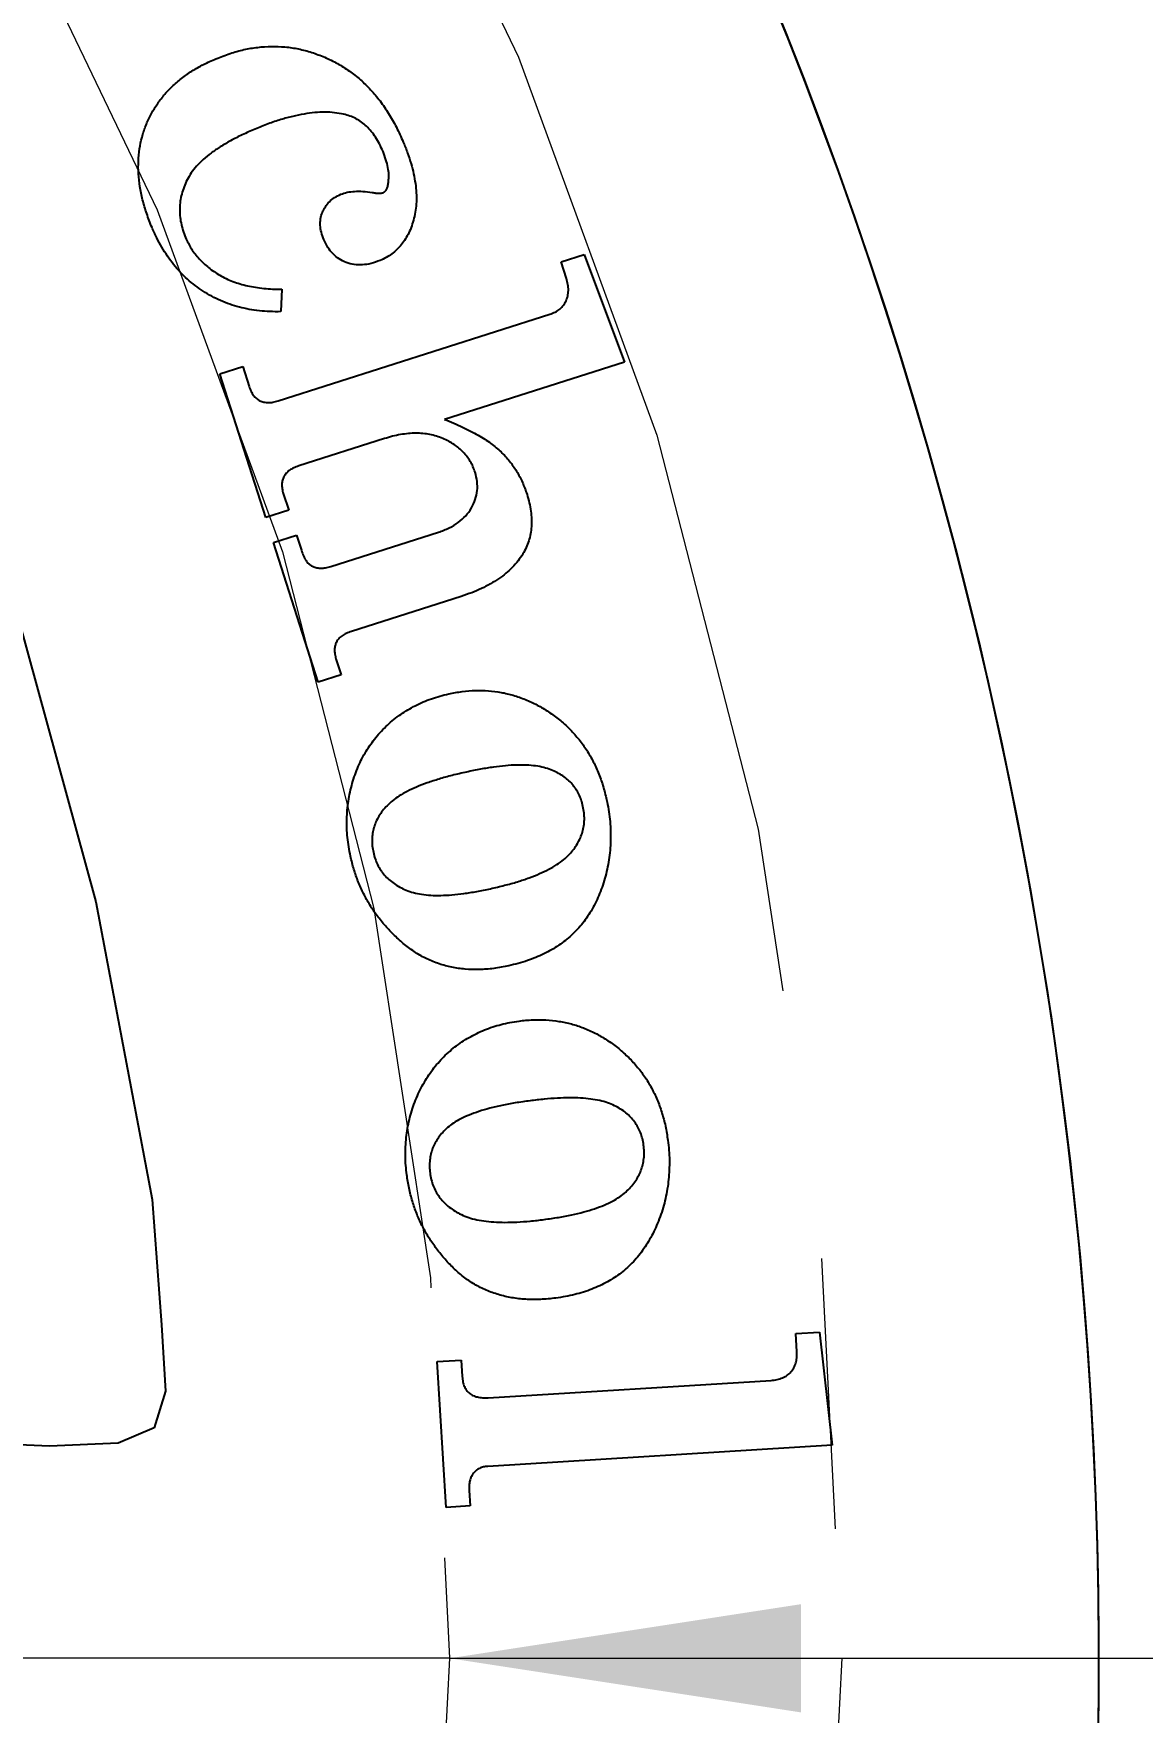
# Paper-space layout 'Sheet2' of a CAD drawing. Header units: inches. Extents: x 0 to 16.3, y 0 to 11.5.
# Drawn here: x 6.053 to 6.463, y 5.341 to 5.961 of the extents above; entities that cross this region are included whole.
import ezdxf

# ---------------------------------------------------------------- set-up
doc = ezdxf.new("R2010")
doc.units = ezdxf.units.IN
doc.header["$MEASUREMENT"] = 0
doc.linetypes.add('CENTERX2', pattern=[0.8, 0.5, -0.1, 0.1, -0.1])
doc.styles.add('SLDTEXTSTYLE0', font='TXT', dxfattribs={"width": 0.75})
doc.dimstyles.new('SLDDIMSTYLE1', dxfattribs={"dimtxt": 0.137795, "dimasz": 0.13, "dimexe": 0, "dimexo": 0.0625, "dimgap": 0.034449, "dimtad": 1, "dimlfac": 2, "dimrnd": 1e-09, "dimzin": 12, "dimdsep": 46, "dimtxsty": 'SLDTEXTSTYLE0', "dimsah": 1, "dimcen": 0, "dimadec": 0, "dimazin": 3, "dimtfac": 1, "dimtofl": 0, "dimtmove": 0, "dimatfit": 3, "dimfxl": 1, "dimfrac": 2, "dimtolj": 1, "dimtzin": 12, "dimarcsym": 0})

# ---------------------------------------------------------------- blocks, each defined once
blk = doc.blocks.new('_D')
at = {"color": 7, "linetype": 'Continuous', "lineweight": 0}
for q in [(4.83149, 5.36094), (7.24734, 5.36094)]:
    blk.add_line((6.20649, 5.36094), q, dxfattribs=at)
at = {"color": 7, "linetype": 'Continuous', "lineweight": 18}
blk.add_solid([(6.20649, 5.36094), (6.33649, 5.34094), (6.33649, 5.38094)], dxfattribs=at)
at = {"color": 7, "linetype": 'Continuous', "lineweight": 18, "insert": (6.77941, 5.53843), "char_height": 0.137795, "attachment_point": 1, "style": 'SLDTEXTSTYLE0'}
blk.add_mtext('R2.75', dxfattribs=at)

psp = doc.layouts.new('Sheet2')

# ---------------------------------------------------------------- linework, layer by layer
at = {"color": 7, "linetype": 'Continuous', "lineweight": 25}
for p, q in [((6.247755, 5.876915), (6.256262, 5.879637)), ((6.247755, 5.876915), (6.256262, 5.879637)), ((6.249712, 5.87079), (6.247755, 5.876915)), ((6.249712, 5.87079), (6.247755, 5.876915)), ((6.256262, 5.879637), (6.271122, 5.839908)), ((6.256262, 5.879637), (6.271122, 5.839908)), ((6.144421, 5.86684), (6.144081, 5.858531)), ((6.144421, 5.86684), (6.144081, 5.858531)), ((6.143087, 5.825531), (6.243587, 5.857575)), ((6.143087, 5.825531), (6.243587, 5.857575)), ((6.121564, 5.835541), (6.130043, 5.838235)), ((6.121564, 5.835541), (6.130043, 5.838235)), ((6.130043, 5.838235), (6.132397, 5.830862)), ((6.130043, 5.838235), (6.132397, 5.830862)), ((6.271122, 5.839908), (6.20468, 5.818725)), ((6.271122, 5.839908), (6.20468, 5.818725)), ((6.138522, 5.782427), (6.121564, 5.835541)), ((6.138522, 5.782427), (6.121564, 5.835541)), ((6.182419, 5.811607), (6.150744, 5.801512)), ((6.182419, 5.811607), (6.150744, 5.801512)), ((6.145016, 5.791332), (6.147001, 5.785121)), ((6.145016, 5.791332), (6.147001, 5.785121)), ((6.147001, 5.785121), (6.138522, 5.782427)), ((6.147001, 5.785121), (6.138522, 5.782427)), ((6.141443, 5.773211), (6.149922, 5.775905)), ((6.141443, 5.773211), (6.149922, 5.775905)), ((6.149922, 5.775905), (6.151708, 5.770347)), ((6.149922, 5.775905), (6.151708, 5.770347)), ((6.162597, 5.764364), (6.202383, 5.777039)), ((6.162597, 5.764364), (6.202383, 5.777039)), ((6.157918, 5.721629), (6.141443, 5.773211)), ((6.157918, 5.721629), (6.141443, 5.773211)), ((6.210749, 5.753304), (6.170226, 5.740373)), ((6.210749, 5.753304), (6.170226, 5.740373)), ((6.046717, 5.746282), (6.075719, 5.640505)), ((6.046717, 5.746282), (6.075719, 5.640505)), ((6.164497, 5.730278), (6.166397, 5.724323)), ((6.164497, 5.730278), (6.166397, 5.724323)), ((6.166397, 5.724323), (6.157918, 5.721629)), ((6.166397, 5.724323), (6.157918, 5.721629)), ((6.075719, 5.640505), (6.096542, 5.530429)), ((6.075719, 5.640505), (6.096542, 5.530429)), ((6.096542, 5.530429), (6.09997, 5.484204)), ((6.096542, 5.530429), (6.09997, 5.484204)), ((6.09997, 5.484204), (6.101483, 5.459619)), ((6.09997, 5.484204), (6.101483, 5.459619)), ((6.334507, 5.480915), (6.343326, 5.481454)), ((6.334507, 5.480915), (6.343326, 5.481454)), ((6.334933, 5.474195), (6.334507, 5.480915)), ((6.334933, 5.474195), (6.334507, 5.480915)), ((6.343326, 5.481454), (6.348005, 5.439655)), ((6.343326, 5.481454), (6.348005, 5.439655)), ((6.201907, 5.470593), (6.210812, 5.471132)), ((6.201907, 5.470593), (6.210812, 5.471132)), ((6.205197, 5.416714), (6.201907, 5.470593)), ((6.205197, 5.416714), (6.201907, 5.470593)), ((6.210812, 5.471132), (6.21118, 5.465007)), ((6.210812, 5.471132), (6.21118, 5.465007)), ((6.101483, 5.459619), (6.097228, 5.446115)), ((6.101483, 5.459619), (6.097228, 5.446115)), ((6.220793, 5.457237), (6.325376, 5.463645)), ((6.220793, 5.457237), (6.325376, 5.463645)), ((6.058608, 5.439271), (5.91476, 5.445677)), ((6.058608, 5.439271), (5.91476, 5.445677)), ((6.084003, 5.440422), (6.058608, 5.439271)), ((6.084003, 5.440422), (6.058608, 5.439271)), ((6.097228, 5.446115), (6.084003, 5.440422)), ((6.097228, 5.446115), (6.084003, 5.440422)), ((6.348005, 5.439655), (6.220623, 5.431857)), ((6.348005, 5.439655), (6.220623, 5.431857)), ((6.213761, 5.422896), (6.214101, 5.417253)), ((6.213761, 5.422896), (6.214101, 5.417253)), ((6.214101, 5.417253), (6.205197, 5.416714)), ((6.214101, 5.417253), (6.205197, 5.416714))]:
    psp.add_line(p, q, dxfattribs=at)
at = {"color": 7, "linetype": 'CENTERX2', "lineweight": 18}
for radius in [1.52, 1.375]:
    psp.add_circle((4.831485, 5.36094), radius, dxfattribs=at)
at = {"color": 7, "linetype": 'Continuous', "lineweight": 25}
for start, end in [(286.178919, 253.821081), (291.995434, 248.004566)]:
    psp.add_arc((4.831485, 5.36094), 1.615, start, end, dxfattribs=at)
for points, knots in [([(6.120119, 5.951998), (6.121848, 5.95267), (6.125231, 5.953986), (6.1304, 5.955426), (6.135535, 5.95627), (6.140617, 5.956627), (6.145657, 5.956425), (6.150638, 5.955684), (6.155571, 5.954398), (6.1604, 5.952577), (6.165082, 5.9503), (6.169478, 5.947501), (6.173603, 5.944285), (6.17739, 5.940561), (6.180872, 5.936383), (6.184068, 5.931756), (6.186939, 5.926661), (6.188565, 5.92303), (6.189396, 5.921173)], [0, 0, 0, 0, 0.065262, 0.1277347, 0.1884453, 0.2481309, 0.3067311, 0.3655913, 0.4250623, 0.4858067, 0.5469588, 0.6079686, 0.6688659, 0.7307404, 0.7945081, 0.8600307, 0.9284085, 1, 1, 1, 1]), ([(6.120119, 5.951998), (6.121848, 5.95267), (6.125231, 5.953986), (6.1304, 5.955426), (6.135535, 5.95627), (6.140617, 5.956627), (6.145657, 5.956425), (6.150638, 5.955684), (6.155571, 5.954398), (6.1604, 5.952577), (6.165082, 5.9503), (6.169478, 5.947501), (6.173603, 5.944285), (6.17739, 5.940561), (6.180872, 5.936383), (6.184068, 5.931756), (6.186939, 5.926661), (6.188565, 5.92303), (6.189396, 5.921173)], [0, 0, 0, 0, 0.065262, 0.1277347, 0.1884453, 0.2481309, 0.3067311, 0.3655913, 0.4250623, 0.4858067, 0.5469588, 0.6079686, 0.6688659, 0.7307404, 0.7945081, 0.8600307, 0.9284085, 1, 1, 1, 1]), ([(6.096469, 5.889611), (6.095792, 5.891332), (6.094473, 5.894687), (6.092951, 5.899744), (6.091965, 5.904674), (6.091389, 5.909464), (6.091376, 5.914122), (6.091788, 5.918648), (6.0927, 5.923034), (6.094092, 5.927266), (6.095933, 5.931286), (6.098191, 5.935059), (6.100846, 5.938565), (6.103902, 5.941822), (6.107372, 5.944793), (6.111239, 5.947503), (6.115495, 5.949957), (6.118555, 5.951307), (6.120119, 5.951998)], [0, 0, 0, 0, 0.073415, 0.1431314, 0.2093875, 0.2728531, 0.3344162, 0.3939927, 0.4530358, 0.5119139, 0.5705367, 0.6282827, 0.6861665, 0.7448565, 0.8052784, 0.8672443, 0.9321489, 1, 1, 1, 1]), ([(6.096469, 5.889611), (6.095792, 5.891332), (6.094473, 5.894687), (6.092951, 5.899744), (6.091965, 5.904674), (6.091389, 5.909464), (6.091376, 5.914122), (6.091788, 5.918648), (6.0927, 5.923034), (6.094092, 5.927266), (6.095933, 5.931286), (6.098191, 5.935059), (6.100846, 5.938565), (6.103902, 5.941822), (6.107372, 5.944793), (6.111239, 5.947503), (6.115495, 5.949957), (6.118555, 5.951307), (6.120119, 5.951998)], [0, 0, 0, 0, 0.073415, 0.1431314, 0.2093875, 0.2728531, 0.3344162, 0.3939927, 0.4530358, 0.5119139, 0.5705367, 0.6282827, 0.6861665, 0.7448565, 0.8052784, 0.8672443, 0.9321489, 1, 1, 1, 1]), ([(6.167306, 5.931495), (6.166203, 5.931699), (6.163945, 5.932116), (6.160386, 5.932292), (6.15662, 5.932108), (6.15263, 5.931584), (6.148421, 5.93073), (6.143998, 5.929486), (6.139332, 5.927936), (6.1362, 5.926655), (6.134581, 5.925994)], [0, 0, 0, 0, 0.0997938, 0.2043567, 0.3164446, 0.4352821, 0.5624187, 0.6986546, 0.8442855, 1, 1, 1, 1]), ([(6.167306, 5.931495), (6.166203, 5.931699), (6.163945, 5.932116), (6.160386, 5.932292), (6.15662, 5.932108), (6.15263, 5.931584), (6.148421, 5.93073), (6.143998, 5.929486), (6.139332, 5.927936), (6.1362, 5.926655), (6.134581, 5.925994)], [0, 0, 0, 0, 0.0997938, 0.2043567, 0.3164446, 0.4352821, 0.5624187, 0.6986546, 0.8442855, 1, 1, 1, 1]), ([(6.181882, 5.917713), (6.181463, 5.918648), (6.180656, 5.920452), (6.17921, 5.922947), (6.177564, 5.925101), (6.175862, 5.927041), (6.173924, 5.928602), (6.171872, 5.929906), (6.169646, 5.930873), (6.168087, 5.931288), (6.167306, 5.931495)], [0, 0, 0, 0, 0.1469249, 0.2837898, 0.4127202, 0.5356913, 0.6533346, 0.7685656, 0.884044, 1, 1, 1, 1]), ([(6.181882, 5.917713), (6.181463, 5.918648), (6.180656, 5.920452), (6.17921, 5.922947), (6.177564, 5.925101), (6.175862, 5.927041), (6.173924, 5.928602), (6.171872, 5.929906), (6.169646, 5.930873), (6.168087, 5.931288), (6.167306, 5.931495)], [0, 0, 0, 0, 0.1469249, 0.2837898, 0.4127202, 0.5356913, 0.6533346, 0.7685656, 0.884044, 1, 1, 1, 1]), ([(6.134581, 5.925994), (6.132986, 5.925301), (6.12992, 5.923971), (6.125614, 5.921785), (6.12179, 5.919513), (6.118381, 5.917228), (6.115452, 5.914851), (6.112975, 5.912402), (6.110981, 5.909874), (6.109413, 5.907292), (6.1083, 5.904656), (6.107426, 5.902035), (6.106871, 5.899389), (6.106701, 5.896713), (6.106726, 5.89402), (6.10715, 5.891302), (6.107852, 5.888574), (6.10854, 5.886797), (6.108889, 5.885896)], [0, 0, 0, 0, 0.0965893, 0.1855758, 0.26796, 0.343534, 0.4133111, 0.4771624, 0.5366076, 0.5917097, 0.644377, 0.6951798, 0.7450129, 0.7939757, 0.8438614, 0.8942747, 0.9463553, 1, 1, 1, 1]), ([(6.134581, 5.925994), (6.132986, 5.925301), (6.12992, 5.923971), (6.125614, 5.921785), (6.12179, 5.919513), (6.118381, 5.917228), (6.115452, 5.914851), (6.112975, 5.912402), (6.110981, 5.909874), (6.109413, 5.907292), (6.1083, 5.904656), (6.107426, 5.902035), (6.106871, 5.899389), (6.106701, 5.896713), (6.106726, 5.89402), (6.10715, 5.891302), (6.107852, 5.888574), (6.10854, 5.886797), (6.108889, 5.885896)], [0, 0, 0, 0, 0.0965893, 0.1855758, 0.26796, 0.343534, 0.4133111, 0.4771624, 0.5366076, 0.5917097, 0.644377, 0.6951798, 0.7450129, 0.7939757, 0.8438614, 0.8942747, 0.9463553, 1, 1, 1, 1]), ([(6.189396, 5.921173), (6.189941, 5.919827), (6.191002, 5.91721), (6.192284, 5.9133), (6.193218, 5.909534), (6.19389, 5.905928), (6.194235, 5.902465), (6.194272, 5.899161), (6.193994, 5.896015), (6.193398, 5.893043), (6.19254, 5.890269), (6.191512, 5.887696), (6.19021, 5.885396), (6.188778, 5.883291), (6.187079, 5.881468), (6.185194, 5.879871), (6.18312, 5.878484), (6.181599, 5.877794), (6.180832, 5.877446)], [0, 0, 0, 0, 0.0876835, 0.1705583, 0.2482435, 0.321934, 0.3919264, 0.4581594, 0.5212232, 0.5823604, 0.6408768, 0.6964355, 0.7493404, 0.8001841, 0.8498832, 0.8993028, 0.9491852, 1, 1, 1, 1]), ([(6.189396, 5.921173), (6.189941, 5.919827), (6.191002, 5.91721), (6.192284, 5.9133), (6.193218, 5.909534), (6.19389, 5.905928), (6.194235, 5.902465), (6.194272, 5.899161), (6.193994, 5.896015), (6.193398, 5.893043), (6.19254, 5.890269), (6.191512, 5.887696), (6.19021, 5.885396), (6.188778, 5.883291), (6.187079, 5.881468), (6.185194, 5.879871), (6.18312, 5.878484), (6.181599, 5.877794), (6.180832, 5.877446)], [0, 0, 0, 0, 0.0876835, 0.1705583, 0.2482435, 0.321934, 0.3919264, 0.4581594, 0.5212232, 0.5823604, 0.6408768, 0.6964355, 0.7493404, 0.8001841, 0.8498832, 0.8993028, 0.9491852, 1, 1, 1, 1]), ([(6.183923, 5.906597), (6.183975, 5.907429), (6.184082, 5.909163), (6.18378, 5.911883), (6.183007, 5.914763), (6.182269, 5.916699), (6.181882, 5.917713)], [0, 0, 0, 0, 0.2186547, 0.4558688, 0.7148561, 1, 1, 1, 1]), ([(6.183923, 5.906597), (6.183975, 5.907429), (6.184082, 5.909163), (6.18378, 5.911883), (6.183007, 5.914763), (6.182269, 5.916699), (6.181882, 5.917713)], [0, 0, 0, 0, 0.2186547, 0.4558688, 0.7148561, 1, 1, 1, 1]), ([(6.181882, 5.902485), (6.182162, 5.902647), (6.182757, 5.90299), (6.183378, 5.903938), (6.183756, 5.905172), (6.183864, 5.906093), (6.183923, 5.906597)], [0, 0, 0, 0, 0.1993707, 0.4233421, 0.6841896, 1, 1, 1, 1]), ([(6.181882, 5.902485), (6.182162, 5.902647), (6.182757, 5.90299), (6.183378, 5.903938), (6.183756, 5.905172), (6.183864, 5.906093), (6.183923, 5.906597)], [0, 0, 0, 0, 0.1993707, 0.4233421, 0.6841896, 1, 1, 1, 1]), ([(6.15999, 5.885159), (6.159655, 5.886047), (6.159014, 5.887751), (6.158595, 5.890374), (6.158746, 5.892872), (6.159364, 5.895228), (6.160489, 5.897362), (6.162006, 5.899241), (6.16397, 5.900788), (6.165493, 5.901513), (6.166285, 5.90189)], [0, 0, 0, 0, 0.141233, 0.2709497, 0.3923183, 0.5119323, 0.6310308, 0.7491923, 0.8695508, 1, 1, 1, 1]), ([(6.15999, 5.885159), (6.159655, 5.886047), (6.159014, 5.887751), (6.158595, 5.890374), (6.158746, 5.892872), (6.159364, 5.895228), (6.160489, 5.897362), (6.162006, 5.899241), (6.16397, 5.900788), (6.165493, 5.901513), (6.166285, 5.90189)], [0, 0, 0, 0, 0.141233, 0.2709497, 0.3923183, 0.5119323, 0.6310308, 0.7491923, 0.8695508, 1, 1, 1, 1]), ([(6.166285, 5.90189), (6.167062, 5.902167), (6.168704, 5.902752), (6.171468, 5.903015), (6.174568, 5.903039), (6.176732, 5.902733), (6.177883, 5.90257)], [0, 0, 0, 0, 0.2098234, 0.4432162, 0.7037556, 1, 1, 1, 1]), ([(6.166285, 5.90189), (6.167062, 5.902167), (6.168704, 5.902752), (6.171468, 5.903015), (6.174568, 5.903039), (6.176732, 5.902733), (6.177883, 5.90257)], [0, 0, 0, 0, 0.2098234, 0.4432162, 0.7037556, 1, 1, 1, 1]), ([(6.177883, 5.90257), (6.178345, 5.902493), (6.179182, 5.902352), (6.18031, 5.902315), (6.181193, 5.902299), (6.181675, 5.902429), (6.181882, 5.902485)], [0, 0, 0, 0, 0.34826686, 0.63006057, 0.8412594, 1, 1, 1, 1]), ([(6.177883, 5.90257), (6.178345, 5.902493), (6.179182, 5.902352), (6.18031, 5.902315), (6.181193, 5.902299), (6.181675, 5.902429), (6.181882, 5.902485)], [0, 0, 0, 0, 0.34826686, 0.63006057, 0.8412594, 1, 1, 1, 1]), ([(6.144081, 5.858531), (6.142738, 5.858521), (6.140096, 5.858503), (6.136194, 5.858802), (6.132415, 5.859318), (6.128769, 5.860175), (6.12521, 5.861183), (6.121811, 5.862585), (6.1185, 5.864151), (6.115352, 5.866039), (6.112348, 5.868164), (6.109507, 5.870519), (6.106851, 5.873109), (6.104417, 5.875963), (6.102143, 5.879033), (6.100042, 5.882326), (6.098127, 5.885862), (6.097028, 5.888346), (6.096469, 5.889611)], [0, 0, 0, 0, 0.0662455, 0.1303269, 0.1930021, 0.2542283, 0.3150425, 0.3753356, 0.4354263, 0.4956706, 0.5562464, 0.6168725, 0.6775721, 0.7391014, 0.8018009, 0.8659892, 0.9317401, 1, 1, 1, 1]), ([(6.144081, 5.858531), (6.142738, 5.858521), (6.140096, 5.858503), (6.136194, 5.858802), (6.132415, 5.859318), (6.128769, 5.860175), (6.12521, 5.861183), (6.121811, 5.862585), (6.1185, 5.864151), (6.115352, 5.866039), (6.112348, 5.868164), (6.109507, 5.870519), (6.106851, 5.873109), (6.104417, 5.875963), (6.102143, 5.879033), (6.100042, 5.882326), (6.098127, 5.885862), (6.097028, 5.888346), (6.096469, 5.889611)], [0, 0, 0, 0, 0.0662455, 0.1303269, 0.1930021, 0.2542283, 0.3150425, 0.3753356, 0.4354263, 0.4956706, 0.5562464, 0.6168725, 0.6775721, 0.7391014, 0.8018009, 0.8659892, 0.9317401, 1, 1, 1, 1]), ([(6.108889, 5.885896), (6.109557, 5.884486), (6.110891, 5.881672), (6.113823, 5.877946), (6.117384, 5.874662), (6.120836, 5.872321), (6.123897, 5.870703), (6.126403, 5.869672), (6.129035, 5.868744), (6.131833, 5.868059), (6.134763, 5.867477), (6.137853, 5.867092), (6.14109, 5.866858), (6.143296, 5.866846), (6.144421, 5.86684)], [0, 0, 0, 0, 0.1089195, 0.2174524, 0.3293642, 0.4470139, 0.5082844, 0.5714551, 0.6365379, 0.7034649, 0.7728969, 0.8456187, 0.9212422, 1, 1, 1, 1]), ([(6.108889, 5.885896), (6.109557, 5.884486), (6.110891, 5.881672), (6.113823, 5.877946), (6.117384, 5.874662), (6.120836, 5.872321), (6.123897, 5.870703), (6.126403, 5.869672), (6.129035, 5.868744), (6.131833, 5.868059), (6.134763, 5.867477), (6.137853, 5.867092), (6.14109, 5.866858), (6.143296, 5.866846), (6.144421, 5.86684)], [0, 0, 0, 0, 0.1089195, 0.2174524, 0.3293642, 0.4470139, 0.5082844, 0.5714551, 0.6365379, 0.7034649, 0.7728969, 0.8456187, 0.9212422, 1, 1, 1, 1]), ([(6.180832, 5.877446), (6.17972, 5.877024), (6.177594, 5.876218), (6.174317, 5.875744), (6.171189, 5.87582), (6.168256, 5.876609), (6.165574, 5.877932), (6.163308, 5.879878), (6.161335, 5.882263), (6.160449, 5.88417), (6.15999, 5.885159)], [0, 0, 0, 0, 0.1421571, 0.2715513, 0.3939278, 0.5144993, 0.6324911, 0.749056, 0.8698401, 1, 1, 1, 1]), ([(6.180832, 5.877446), (6.17972, 5.877024), (6.177594, 5.876218), (6.174317, 5.875744), (6.171189, 5.87582), (6.168256, 5.876609), (6.165574, 5.877932), (6.163308, 5.879878), (6.161335, 5.882263), (6.160449, 5.88417), (6.15999, 5.885159)], [0, 0, 0, 0, 0.1421571, 0.2715513, 0.3939278, 0.5144993, 0.6324911, 0.749056, 0.8698401, 1, 1, 1, 1]), ([(6.243587, 5.857575), (6.24427, 5.857822), (6.245583, 5.858298), (6.2473, 5.859421), (6.248632, 5.860858), (6.249645, 5.862521), (6.250263, 5.864403), (6.250489, 5.866438), (6.250305, 5.8686), (6.249915, 5.870038), (6.249712, 5.87079)], [0, 0, 0, 0, 0.1322632, 0.2542319, 0.3701367, 0.4869616, 0.6069389, 0.7284434, 0.8581981, 1, 1, 1, 1]), ([(6.243587, 5.857575), (6.24427, 5.857822), (6.245583, 5.858298), (6.2473, 5.859421), (6.248632, 5.860858), (6.249645, 5.862521), (6.250263, 5.864403), (6.250489, 5.866438), (6.250305, 5.8686), (6.249915, 5.870038), (6.249712, 5.87079)], [0, 0, 0, 0, 0.1322632, 0.2542319, 0.3701367, 0.4869616, 0.6069389, 0.7284434, 0.8581981, 1, 1, 1, 1]), ([(6.132397, 5.830862), (6.132621, 5.830247), (6.133044, 5.829089), (6.133972, 5.827583), (6.135055, 5.826372), (6.136369, 5.825527), (6.137863, 5.825042), (6.139494, 5.824884), (6.14127, 5.825035), (6.142458, 5.825359), (6.143087, 5.825531)], [0, 0, 0, 0, 0.1436957, 0.2707037, 0.3869873, 0.4983479, 0.6101738, 0.7293971, 0.8567114, 1, 1, 1, 1]), ([(6.132397, 5.830862), (6.132621, 5.830247), (6.133044, 5.829089), (6.133972, 5.827583), (6.135055, 5.826372), (6.136369, 5.825527), (6.137863, 5.825042), (6.139494, 5.824884), (6.14127, 5.825035), (6.142458, 5.825359), (6.143087, 5.825531)], [0, 0, 0, 0, 0.1436957, 0.2707037, 0.3869873, 0.4983479, 0.6101738, 0.7293971, 0.8567114, 1, 1, 1, 1]), ([(6.215938, 5.799187), (6.215689, 5.799883), (6.215195, 5.80126), (6.214197, 5.803196), (6.212981, 5.804971), (6.211604, 5.806626), (6.209981, 5.808101), (6.2082, 5.809485), (6.20617, 5.810651), (6.203993, 5.811718), (6.201651, 5.812548), (6.199199, 5.813203), (6.196635, 5.813503), (6.19398, 5.813679), (6.191219, 5.813503), (6.188355, 5.813144), (6.185395, 5.812519), (6.183427, 5.811916), (6.182419, 5.811607)], [0, 0, 0, 0, 0.0555833, 0.1099531, 0.1631909, 0.2171689, 0.2714969, 0.3278028, 0.3864478, 0.44718, 0.5099219, 0.5730292, 0.6375777, 0.7037882, 0.7728383, 0.8452329, 0.9208041, 1, 1, 1, 1]), ([(6.215938, 5.799187), (6.215689, 5.799883), (6.215195, 5.80126), (6.214197, 5.803196), (6.212981, 5.804971), (6.211604, 5.806626), (6.209981, 5.808101), (6.2082, 5.809485), (6.20617, 5.810651), (6.203993, 5.811718), (6.201651, 5.812548), (6.199199, 5.813203), (6.196635, 5.813503), (6.19398, 5.813679), (6.191219, 5.813503), (6.188355, 5.813144), (6.185395, 5.812519), (6.183427, 5.811916), (6.182419, 5.811607)], [0, 0, 0, 0, 0.0555833, 0.1099531, 0.1631909, 0.2171689, 0.2714969, 0.3278028, 0.3864478, 0.44718, 0.5099219, 0.5730292, 0.6375777, 0.7037882, 0.7728383, 0.8452329, 0.9208041, 1, 1, 1, 1]), ([(6.20468, 5.818725), (6.205827, 5.81826), (6.20806, 5.817355), (6.211267, 5.815907), (6.214233, 5.814435), (6.216983, 5.812968), (6.21946, 5.811434), (6.221732, 5.809907), (6.223733, 5.808313), (6.226127, 5.806212), (6.228697, 5.80333), (6.231386, 5.799589), (6.233547, 5.795455), (6.234603, 5.792508), (6.235136, 5.79102)], [0, 0, 0, 0, 0.0867891, 0.1689725, 0.2466449, 0.3190193, 0.3874618, 0.450896, 0.5108398, 0.5667163, 0.6741816, 0.7806795, 0.8892027, 1, 1, 1, 1]), ([(6.20468, 5.818725), (6.205827, 5.81826), (6.20806, 5.817355), (6.211267, 5.815907), (6.214233, 5.814435), (6.216983, 5.812968), (6.21946, 5.811434), (6.221732, 5.809907), (6.223733, 5.808313), (6.226127, 5.806212), (6.228697, 5.80333), (6.231386, 5.799589), (6.233547, 5.795455), (6.234603, 5.792508), (6.235136, 5.79102)], [0, 0, 0, 0, 0.0867891, 0.1689725, 0.2466449, 0.3190193, 0.3874618, 0.450896, 0.5108398, 0.5667163, 0.6741816, 0.7806795, 0.8892027, 1, 1, 1, 1]), ([(6.150744, 5.801512), (6.150114, 5.801282), (6.148924, 5.800847), (6.147321, 5.79999), (6.146107, 5.798877), (6.145193, 5.797643), (6.144634, 5.796235), (6.144464, 5.794692), (6.144531, 5.793025), (6.144849, 5.791913), (6.145016, 5.791332)], [0, 0, 0, 0, 0.150714, 0.2848521, 0.4051894, 0.5178149, 0.627496, 0.7410793, 0.8644726, 1, 1, 1, 1]), ([(6.150744, 5.801512), (6.150114, 5.801282), (6.148924, 5.800847), (6.147321, 5.79999), (6.146107, 5.798877), (6.145193, 5.797643), (6.144634, 5.796235), (6.144464, 5.794692), (6.144531, 5.793025), (6.144849, 5.791913), (6.145016, 5.791332)], [0, 0, 0, 0, 0.150714, 0.2848521, 0.4051894, 0.5178149, 0.627496, 0.7410793, 0.8644726, 1, 1, 1, 1]), ([(6.202383, 5.777039), (6.203727, 5.777524), (6.20631, 5.778454), (6.209715, 5.780522), (6.212534, 5.782994), (6.214631, 5.785921), (6.216091, 5.78908), (6.216829, 5.792406), (6.216809, 5.795832), (6.216233, 5.798051), (6.215938, 5.799187)], [0, 0, 0, 0, 0.1469185, 0.2824387, 0.4080216, 0.5308064, 0.6507161, 0.7644327, 0.8794114, 1, 1, 1, 1]), ([(6.202383, 5.777039), (6.203727, 5.777524), (6.20631, 5.778454), (6.209715, 5.780522), (6.212534, 5.782994), (6.214631, 5.785921), (6.216091, 5.78908), (6.216829, 5.792406), (6.216809, 5.795832), (6.216233, 5.798051), (6.215938, 5.799187)], [0, 0, 0, 0, 0.1469185, 0.2824387, 0.4080216, 0.5308064, 0.6507161, 0.7644327, 0.8794114, 1, 1, 1, 1]), ([(6.235136, 5.79102), (6.235436, 5.789975), (6.236021, 5.787941), (6.236597, 5.784896), (6.236851, 5.78197), (6.236835, 5.779147), (6.236503, 5.776431), (6.235833, 5.77383), (6.234914, 5.771329), (6.234042, 5.769788), (6.233605, 5.769014)], [0, 0, 0, 0, 0.1432213, 0.2788077, 0.4075924, 0.5296667, 0.650174, 0.7670872, 0.8829874, 1, 1, 1, 1]), ([(6.235136, 5.79102), (6.235436, 5.789975), (6.236021, 5.787941), (6.236597, 5.784896), (6.236851, 5.78197), (6.236835, 5.779147), (6.236503, 5.776431), (6.235833, 5.77383), (6.234914, 5.771329), (6.234042, 5.769788), (6.233605, 5.769014)], [0, 0, 0, 0, 0.1432213, 0.2788077, 0.4075924, 0.5296667, 0.650174, 0.7670872, 0.8829874, 1, 1, 1, 1]), ([(6.151708, 5.770347), (6.151954, 5.769639), (6.152407, 5.768331), (6.153301, 5.766652), (6.154291, 5.765372), (6.155105, 5.764856), (6.15548, 5.764619)], [0, 0, 0, 0, 0.319643, 0.5908029, 0.811675, 1, 1, 1, 1]), ([(6.151708, 5.770347), (6.151954, 5.769639), (6.152407, 5.768331), (6.153301, 5.766652), (6.154291, 5.765372), (6.155105, 5.764856), (6.15548, 5.764619)], [0, 0, 0, 0, 0.319643, 0.5908029, 0.811675, 1, 1, 1, 1]), ([(6.15548, 5.764619), (6.155992, 5.764396), (6.157041, 5.76394), (6.158801, 5.76371), (6.16069, 5.763823), (6.16194, 5.764178), (6.162597, 5.764364)], [0, 0, 0, 0, 0.2284628, 0.4677432, 0.7204606, 1, 1, 1, 1]), ([(6.15548, 5.764619), (6.155992, 5.764396), (6.157041, 5.76394), (6.158801, 5.76371), (6.16069, 5.763823), (6.16194, 5.764178), (6.162597, 5.764364)], [0, 0, 0, 0, 0.2284628, 0.4677432, 0.7204606, 1, 1, 1, 1]), ([(6.233605, 5.769014), (6.233029, 5.768149), (6.231867, 5.766401), (6.229735, 5.764028), (6.227341, 5.761797), (6.224626, 5.759742), (6.221576, 5.757893), (6.218263, 5.756152), (6.214624, 5.754616), (6.212068, 5.753751), (6.210749, 5.753304)], [0, 0, 0, 0, 0.1100032, 0.2220966, 0.3368769, 0.4562348, 0.5821178, 0.7142379, 0.8524227, 1, 1, 1, 1]), ([(6.233605, 5.769014), (6.233029, 5.768149), (6.231867, 5.766401), (6.229735, 5.764028), (6.227341, 5.761797), (6.224626, 5.759742), (6.221576, 5.757893), (6.218263, 5.756152), (6.214624, 5.754616), (6.212068, 5.753751), (6.210749, 5.753304)], [0, 0, 0, 0, 0.1100032, 0.2220966, 0.3368769, 0.4562348, 0.5821178, 0.7142379, 0.8524227, 1, 1, 1, 1]), ([(6.170226, 5.740373), (6.169573, 5.74015), (6.16835, 5.739732), (6.166766, 5.738803), (6.165493, 5.737759), (6.164625, 5.736504), (6.164095, 5.735121), (6.163906, 5.733609), (6.164027, 5.731963), (6.164335, 5.73086), (6.164497, 5.730278)], [0, 0, 0, 0, 0.15512104, 0.29070448, 0.4115765, 0.52329372, 0.63053213, 0.7423306, 0.86408211, 1, 1, 1, 1]), ([(6.170226, 5.740373), (6.169573, 5.74015), (6.16835, 5.739732), (6.166766, 5.738803), (6.165493, 5.737759), (6.164625, 5.736504), (6.164095, 5.735121), (6.163906, 5.733609), (6.164027, 5.731963), (6.164335, 5.73086), (6.164497, 5.730278)], [0, 0, 0, 0, 0.15512104, 0.29070448, 0.4115765, 0.52329372, 0.63053213, 0.7423306, 0.86408211, 1, 1, 1, 1]), ([(6.169871, 5.657303), (6.169442, 5.659602), (6.168598, 5.664126), (6.168384, 5.670972), (6.168921, 5.677693), (6.17015, 5.683152), (6.171501, 5.687378), (6.172704, 5.690423), (6.174041, 5.693351), (6.175636, 5.696098), (6.177307, 5.698758), (6.179243, 5.701213), (6.181271, 5.703595), (6.183524, 5.705787), (6.185889, 5.707869), (6.188427, 5.709732), (6.191068, 5.71144), (6.193831, 5.71298), (6.196731, 5.714341), (6.19976, 5.715532), (6.202926, 5.716532), (6.205097, 5.717047), (6.206197, 5.717307)], [0, 0, 0, 0, 0.0893593, 0.1758515, 0.2611432, 0.3466929, 0.3892371, 0.4308064, 0.471901, 0.5122263, 0.5522504, 0.5919613, 0.6316969, 0.671845, 0.7120907, 0.7521606, 0.7921847, 0.8323329, 0.8731, 0.9146693, 0.9567591, 1, 1, 1, 1]), ([(6.169871, 5.657303), (6.169442, 5.659602), (6.168598, 5.664126), (6.168384, 5.670972), (6.168921, 5.677693), (6.17015, 5.683152), (6.171501, 5.687378), (6.172704, 5.690423), (6.174041, 5.693351), (6.175636, 5.696098), (6.177307, 5.698758), (6.179243, 5.701213), (6.181271, 5.703595), (6.183524, 5.705787), (6.185889, 5.707869), (6.188427, 5.709732), (6.191068, 5.71144), (6.193831, 5.71298), (6.196731, 5.714341), (6.19976, 5.715532), (6.202926, 5.716532), (6.205097, 5.717047), (6.206197, 5.717307)], [0, 0, 0, 0, 0.0893593, 0.1758515, 0.2611432, 0.3466929, 0.3892371, 0.4308064, 0.471901, 0.5122263, 0.5522504, 0.5919613, 0.6316969, 0.671845, 0.7120907, 0.7521606, 0.7921847, 0.8323329, 0.8731, 0.9146693, 0.9567591, 1, 1, 1, 1]), ([(6.206197, 5.717307), (6.207856, 5.71762), (6.211119, 5.718236), (6.21603, 5.71864), (6.220838, 5.718523), (6.225535, 5.717933), (6.230115, 5.716841), (6.234588, 5.715268), (6.238963, 5.713227), (6.243166, 5.710697), (6.247151, 5.707803), (6.250795, 5.704537), (6.254037, 5.700926), (6.256967, 5.697046), (6.259416, 5.692772), (6.26156, 5.688231), (6.2633, 5.683355), (6.264133, 5.679959), (6.264557, 5.67823)], [0, 0, 0, 0, 0.0645178, 0.1268783, 0.1879663, 0.2480726, 0.3074995, 0.3676146, 0.4290468, 0.4917644, 0.5548639, 0.6170451, 0.6784476, 0.7401693, 0.8025194, 0.8663749, 0.9319825, 1, 1, 1, 1]), ([(6.206197, 5.717307), (6.207856, 5.71762), (6.211119, 5.718236), (6.21603, 5.71864), (6.220838, 5.718523), (6.225535, 5.717933), (6.230115, 5.716841), (6.234588, 5.715268), (6.238963, 5.713227), (6.243166, 5.710697), (6.247151, 5.707803), (6.250795, 5.704537), (6.254037, 5.700926), (6.256967, 5.697046), (6.259416, 5.692772), (6.26156, 5.688231), (6.2633, 5.683355), (6.264133, 5.679959), (6.264557, 5.67823)], [0, 0, 0, 0, 0.0645178, 0.1268783, 0.1879663, 0.2480726, 0.3074995, 0.3676146, 0.4290468, 0.4917644, 0.5548639, 0.6170451, 0.6784476, 0.7401693, 0.8025194, 0.8663749, 0.9319825, 1, 1, 1, 1]), ([(6.255823, 5.675735), (6.255623, 5.676515), (6.255231, 5.678048), (6.254351, 5.680221), (6.253197, 5.682192), (6.251836, 5.683993), (6.250221, 5.685602), (6.248359, 5.687025), (6.246255, 5.68827), (6.243903, 5.689333), (6.241242, 5.690169), (6.238232, 5.69071), (6.234865, 5.691021), (6.231138, 5.691033), (6.227058, 5.690762), (6.222613, 5.690235), (6.217802, 5.689482), (6.214493, 5.688777), (6.212776, 5.688411)], [0, 0, 0, 0, 0.0479402, 0.0941436, 0.1390391, 0.1836231, 0.2282034, 0.2743657, 0.3228285, 0.3734687, 0.4277685, 0.48849, 0.5552017, 0.6289453, 0.7101629, 0.7985598, 0.8954543, 1, 1, 1, 1]), ([(6.255823, 5.675735), (6.255623, 5.676515), (6.255231, 5.678048), (6.254351, 5.680221), (6.253197, 5.682192), (6.251836, 5.683993), (6.250221, 5.685602), (6.248359, 5.687025), (6.246255, 5.68827), (6.243903, 5.689333), (6.241242, 5.690169), (6.238232, 5.69071), (6.234865, 5.691021), (6.231138, 5.691033), (6.227058, 5.690762), (6.222613, 5.690235), (6.217802, 5.689482), (6.214493, 5.688777), (6.212776, 5.688411)], [0, 0, 0, 0, 0.0479402, 0.0941436, 0.1390391, 0.1836231, 0.2282034, 0.2743657, 0.3228285, 0.3734687, 0.4277685, 0.48849, 0.5552017, 0.6289453, 0.7101629, 0.7985598, 0.8954543, 1, 1, 1, 1]), ([(6.212776, 5.688411), (6.210995, 5.688012), (6.207575, 5.687247), (6.20273, 5.68587), (6.198342, 5.684464), (6.194411, 5.682975), (6.190962, 5.68137), (6.187975, 5.679696), (6.185454, 5.677942), (6.183374, 5.676085), (6.181719, 5.674119), (6.180343, 5.672128), (6.179239, 5.670073), (6.178479, 5.667928), (6.177987, 5.665728), (6.177795, 5.66346), (6.177864, 5.661122), (6.178167, 5.659568), (6.178322, 5.658777)], [0, 0, 0, 0, 0.1072632, 0.2059316, 0.2958805, 0.3780042, 0.4528121, 0.5192377, 0.5790399, 0.6329269, 0.6825784, 0.7297303, 0.774958, 0.8192409, 0.8630474, 0.9071067, 0.9526912, 1, 1, 1, 1]), ([(6.212776, 5.688411), (6.210995, 5.688012), (6.207575, 5.687247), (6.20273, 5.68587), (6.198342, 5.684464), (6.194411, 5.682975), (6.190962, 5.68137), (6.187975, 5.679696), (6.185454, 5.677942), (6.183374, 5.676085), (6.181719, 5.674119), (6.180343, 5.672128), (6.179239, 5.670073), (6.178479, 5.667928), (6.177987, 5.665728), (6.177795, 5.66346), (6.177864, 5.661122), (6.178167, 5.659568), (6.178322, 5.658777)], [0, 0, 0, 0, 0.1072632, 0.2059316, 0.2958805, 0.3780042, 0.4528121, 0.5192377, 0.5790399, 0.6329269, 0.6825784, 0.7297303, 0.774958, 0.8192409, 0.8630474, 0.9071067, 0.9526912, 1, 1, 1, 1]), ([(6.264557, 5.67823), (6.264808, 5.677023), (6.265307, 5.67463), (6.265782, 5.67102), (6.266036, 5.66744), (6.266089, 5.66389), (6.265968, 5.660364), (6.26555, 5.656873), (6.264957, 5.653407), (6.264173, 5.649996), (6.263186, 5.646691), (6.262017, 5.643542), (6.260719, 5.64055), (6.259243, 5.637734), (6.257584, 5.635086), (6.255786, 5.632586), (6.253783, 5.630291), (6.251653, 5.628145), (6.249338, 5.626186), (6.24686, 5.624361), (6.244212, 5.62269), (6.241367, 5.621227), (6.238405, 5.619842), (6.235227, 5.618695), (6.231895, 5.617672), (6.229595, 5.617117), (6.228429, 5.616836)], [0, 0, 0, 0, 0.04615868, 0.09150834, 0.13621678, 0.18046335, 0.22438599, 0.26820011, 0.31201424, 0.35597109, 0.3991937, 0.44107393, 0.48164609, 0.52122427, 0.56001605, 0.59852749, 0.63641754, 0.67395719, 0.71161677, 0.74984255, 0.78912209, 0.82870027, 0.86956162, 0.91144185, 0.95510562, 1, 1, 1, 1]), ([(6.264557, 5.67823), (6.264808, 5.677023), (6.265307, 5.67463), (6.265782, 5.67102), (6.266036, 5.66744), (6.266089, 5.66389), (6.265968, 5.660364), (6.26555, 5.656873), (6.264957, 5.653407), (6.264173, 5.649996), (6.263186, 5.646691), (6.262017, 5.643542), (6.260719, 5.64055), (6.259243, 5.637734), (6.257584, 5.635086), (6.255786, 5.632586), (6.253783, 5.630291), (6.251653, 5.628145), (6.249338, 5.626186), (6.24686, 5.624361), (6.244212, 5.62269), (6.241367, 5.621227), (6.238405, 5.619842), (6.235227, 5.618695), (6.231895, 5.617672), (6.229595, 5.617117), (6.228429, 5.616836)], [0, 0, 0, 0, 0.04615868, 0.09150834, 0.13621678, 0.18046335, 0.22438599, 0.26820011, 0.31201424, 0.35597109, 0.3991937, 0.44107393, 0.48164609, 0.52122427, 0.56001605, 0.59852749, 0.63641754, 0.67395719, 0.71161677, 0.74984255, 0.78912209, 0.82870027, 0.86956162, 0.91144185, 0.95510562, 1, 1, 1, 1]), ([(6.221652, 5.645307), (6.223394, 5.64571), (6.226744, 5.646484), (6.231518, 5.647809), (6.235833, 5.649253), (6.2397, 5.650776), (6.243131, 5.652388), (6.246111, 5.6541), (6.248639, 5.655916), (6.250716, 5.657841), (6.252405, 5.659858), (6.253808, 5.661924), (6.254898, 5.664079), (6.255699, 5.666287), (6.256184, 5.668568), (6.256387, 5.670901), (6.256269, 5.673313), (6.255974, 5.674915), (6.255823, 5.675735)], [0, 0, 0, 0, 0.104323, 0.2005196, 0.2889285, 0.3696177, 0.4428744, 0.5098358, 0.5698374, 0.6240709, 0.6745527, 0.7230343, 0.7693967, 0.8150953, 0.8596551, 0.9050365, 0.9514088, 1, 1, 1, 1]), ([(6.221652, 5.645307), (6.223394, 5.64571), (6.226744, 5.646484), (6.231518, 5.647809), (6.235833, 5.649253), (6.2397, 5.650776), (6.243131, 5.652388), (6.246111, 5.6541), (6.248639, 5.655916), (6.250716, 5.657841), (6.252405, 5.659858), (6.253808, 5.661924), (6.254898, 5.664079), (6.255699, 5.666287), (6.256184, 5.668568), (6.256387, 5.670901), (6.256269, 5.673313), (6.255974, 5.674915), (6.255823, 5.675735)], [0, 0, 0, 0, 0.104323, 0.2005196, 0.2889285, 0.3696177, 0.4428744, 0.5098358, 0.5698374, 0.6240709, 0.6745527, 0.7230343, 0.7693967, 0.8150953, 0.8596551, 0.9050365, 0.9514088, 1, 1, 1, 1]), ([(6.178322, 5.658777), (6.178517, 5.657976), (6.1789, 5.656408), (6.179841, 5.654197), (6.180984, 5.652156), (6.182413, 5.65031), (6.184053, 5.648635), (6.185954, 5.647146), (6.188098, 5.645842), (6.190493, 5.644697), (6.193198, 5.643772), (6.196248, 5.643171), (6.199638, 5.642838), (6.203373, 5.642805), (6.207455, 5.643004), (6.211885, 5.6435), (6.21666, 5.644276), (6.219943, 5.644954), (6.221652, 5.645307)], [0, 0, 0, 0, 0.0484742, 0.094885, 0.1410012, 0.1858644, 0.2319133, 0.2786799, 0.3276501, 0.3794336, 0.4347013, 0.4955019, 0.5620717, 0.6349931, 0.7152363, 0.8025779, 0.8972844, 1, 1, 1, 1]), ([(6.178322, 5.658777), (6.178517, 5.657976), (6.1789, 5.656408), (6.179841, 5.654197), (6.180984, 5.652156), (6.182413, 5.65031), (6.184053, 5.648635), (6.185954, 5.647146), (6.188098, 5.645842), (6.190493, 5.644697), (6.193198, 5.643772), (6.196248, 5.643171), (6.199638, 5.642838), (6.203373, 5.642805), (6.207455, 5.643004), (6.211885, 5.6435), (6.21666, 5.644276), (6.219943, 5.644954), (6.221652, 5.645307)], [0, 0, 0, 0, 0.0484742, 0.094885, 0.1410012, 0.1858644, 0.2319133, 0.2786799, 0.3276501, 0.3794336, 0.4347013, 0.4955019, 0.5620717, 0.6349931, 0.7152363, 0.8025779, 0.8972844, 1, 1, 1, 1]), ([(6.228429, 5.616836), (6.226564, 5.616464), (6.222931, 5.615739), (6.217507, 5.615367), (6.212329, 5.61549), (6.207354, 5.61616), (6.202616, 5.617447), (6.198087, 5.619272), (6.1938, 5.621676), (6.189805, 5.624637), (6.186105, 5.627962), (6.182716, 5.631522), (6.179657, 5.63527), (6.176985, 5.639265), (6.174658, 5.643471), (6.172668, 5.647877), (6.171024, 5.652493), (6.170258, 5.655687), (6.169871, 5.657303)], [0, 0, 0, 0, 0.0714415, 0.1391329, 0.2038232, 0.26588, 0.3273328, 0.387902, 0.4489859, 0.511524, 0.5744324, 0.6357536, 0.6961276, 0.756043, 0.8161603, 0.8765886, 0.9376074, 1, 1, 1, 1]), ([(6.228429, 5.616836), (6.226564, 5.616464), (6.222931, 5.615739), (6.217507, 5.615367), (6.212329, 5.61549), (6.207354, 5.61616), (6.202616, 5.617447), (6.198087, 5.619272), (6.1938, 5.621676), (6.189805, 5.624637), (6.186105, 5.627962), (6.182716, 5.631522), (6.179657, 5.63527), (6.176985, 5.639265), (6.174658, 5.643471), (6.172668, 5.647877), (6.171024, 5.652493), (6.170258, 5.655687), (6.169871, 5.657303)], [0, 0, 0, 0, 0.0714415, 0.1391329, 0.2038232, 0.26588, 0.3273328, 0.387902, 0.4489859, 0.511524, 0.5744324, 0.6357536, 0.6961276, 0.756043, 0.8161603, 0.8765886, 0.9376074, 1, 1, 1, 1]), ([(6.190685, 5.539551), (6.190545, 5.540722), (6.190269, 5.543049), (6.190145, 5.546536), (6.190197, 5.549972), (6.190445, 5.553365), (6.190935, 5.556706), (6.191616, 5.560002), (6.19249, 5.563246), (6.1936, 5.566416), (6.194896, 5.569481), (6.196345, 5.572422), (6.197964, 5.575208), (6.199748, 5.57784), (6.201687, 5.580326), (6.203792, 5.582656), (6.206056, 5.584836), (6.208472, 5.586854), (6.211031, 5.588702), (6.213714, 5.590366), (6.216518, 5.591855), (6.219427, 5.593152), (6.222447, 5.594268), (6.225588, 5.595168), (6.228832, 5.595917), (6.231054, 5.596244), (6.232172, 5.596408)], [0, 0, 0, 0, 0.0449186, 0.0892686, 0.1328675, 0.1758623, 0.2188133, 0.26149, 0.3040524, 0.3467792, 0.3894026, 0.4308104, 0.4716548, 0.5121241, 0.551906, 0.5916994, 0.6317025, 0.6716034, 0.7116001, 0.7518894, 0.7918585, 0.832499, 0.8731906, 0.9144634, 0.9569403, 1, 1, 1, 1]), ([(6.190685, 5.539551), (6.190545, 5.540722), (6.190269, 5.543049), (6.190145, 5.546536), (6.190197, 5.549972), (6.190445, 5.553365), (6.190935, 5.556706), (6.191616, 5.560002), (6.19249, 5.563246), (6.1936, 5.566416), (6.194896, 5.569481), (6.196345, 5.572422), (6.197964, 5.575208), (6.199748, 5.57784), (6.201687, 5.580326), (6.203792, 5.582656), (6.206056, 5.584836), (6.208472, 5.586854), (6.211031, 5.588702), (6.213714, 5.590366), (6.216518, 5.591855), (6.219427, 5.593152), (6.222447, 5.594268), (6.225588, 5.595168), (6.228832, 5.595917), (6.231054, 5.596244), (6.232172, 5.596408)], [0, 0, 0, 0, 0.0449186, 0.0892686, 0.1328675, 0.1758623, 0.2188133, 0.26149, 0.3040524, 0.3467792, 0.3894026, 0.4308104, 0.4716548, 0.5121241, 0.551906, 0.5916994, 0.6317025, 0.6716034, 0.7116001, 0.7518894, 0.7918585, 0.832499, 0.8731906, 0.9144634, 0.9569403, 1, 1, 1, 1]), ([(6.232172, 5.596408), (6.233861, 5.596597), (6.237178, 5.596967), (6.24213, 5.596876), (6.246924, 5.596377), (6.251583, 5.595426), (6.256071, 5.593921), (6.260413, 5.591963), (6.264611, 5.58953), (6.268613, 5.586656), (6.272322, 5.583384), (6.275705, 5.579824), (6.278664, 5.575956), (6.281196, 5.571786), (6.283332, 5.56734), (6.285062, 5.562601), (6.286413, 5.557582), (6.286944, 5.554105), (6.287214, 5.552341)], [0, 0, 0, 0, 0.0646756, 0.1269393, 0.1881033, 0.2480266, 0.3075464, 0.3679487, 0.4290586, 0.4919793, 0.5552202, 0.6170832, 0.6786976, 0.7402332, 0.802526, 0.8661721, 0.9320786, 1, 1, 1, 1]), ([(6.232172, 5.596408), (6.233861, 5.596597), (6.237178, 5.596967), (6.24213, 5.596876), (6.246924, 5.596377), (6.251583, 5.595426), (6.256071, 5.593921), (6.260413, 5.591963), (6.264611, 5.58953), (6.268613, 5.586656), (6.272322, 5.583384), (6.275705, 5.579824), (6.278664, 5.575956), (6.281196, 5.571786), (6.283332, 5.56734), (6.285062, 5.562601), (6.286413, 5.557582), (6.286944, 5.554105), (6.287214, 5.552341)], [0, 0, 0, 0, 0.0646756, 0.1269393, 0.1881033, 0.2480266, 0.3075464, 0.3679487, 0.4290586, 0.4919793, 0.5552202, 0.6170832, 0.6786976, 0.7402332, 0.802526, 0.8661721, 0.9320786, 1, 1, 1, 1]), ([(6.236255, 5.566945), (6.234438, 5.566697), (6.230952, 5.566222), (6.22598, 5.56527), (6.221466, 5.564249), (6.217426, 5.563052), (6.213838, 5.561762), (6.210705, 5.560347), (6.208006, 5.55884), (6.205785, 5.557134), (6.203964, 5.555331), (6.202417, 5.553458), (6.201185, 5.551478), (6.200181, 5.549416), (6.199555, 5.547245), (6.199127, 5.544996), (6.19906, 5.542647), (6.199204, 5.541063), (6.199277, 5.54026)], [0, 0, 0, 0, 0.1073943, 0.2059622, 0.2963186, 0.37828, 0.4525221, 0.5194006, 0.5794026, 0.6330941, 0.6828005, 0.7292212, 0.7749838, 0.819055, 0.8630044, 0.9068665, 0.9528362, 1, 1, 1, 1]), ([(6.236255, 5.566945), (6.234438, 5.566697), (6.230952, 5.566222), (6.22598, 5.56527), (6.221466, 5.564249), (6.217426, 5.563052), (6.213838, 5.561762), (6.210705, 5.560347), (6.208006, 5.55884), (6.205785, 5.557134), (6.203964, 5.555331), (6.202417, 5.553458), (6.201185, 5.551478), (6.200181, 5.549416), (6.199555, 5.547245), (6.199127, 5.544996), (6.19906, 5.542647), (6.199204, 5.541063), (6.199277, 5.54026)], [0, 0, 0, 0, 0.1073943, 0.2059622, 0.2963186, 0.37828, 0.4525221, 0.5194006, 0.5794026, 0.6330941, 0.6828005, 0.7292212, 0.7749838, 0.819055, 0.8630044, 0.9068665, 0.9528362, 1, 1, 1, 1]), ([(6.278253, 5.550582), (6.278121, 5.551381), (6.277861, 5.552952), (6.277149, 5.555196), (6.276169, 5.55727), (6.274937, 5.559184), (6.273466, 5.560944), (6.271727, 5.56253), (6.269734, 5.563942), (6.26747, 5.565206), (6.264877, 5.56627), (6.261913, 5.567069), (6.258574, 5.567668), (6.254845, 5.567981), (6.250736, 5.568097), (6.246241, 5.567931), (6.241368, 5.567567), (6.238002, 5.567157), (6.236255, 5.566945)], [0, 0, 0, 0, 0.04793501, 0.09438511, 0.1390205, 0.18364885, 0.22901052, 0.27463813, 0.32286072, 0.37355183, 0.42810082, 0.48862489, 0.55526042, 0.62900337, 0.71031786, 0.79893325, 0.89562738, 1, 1, 1, 1]), ([(6.278253, 5.550582), (6.278121, 5.551381), (6.277861, 5.552952), (6.277149, 5.555196), (6.276169, 5.55727), (6.274937, 5.559184), (6.273466, 5.560944), (6.271727, 5.56253), (6.269734, 5.563942), (6.26747, 5.565206), (6.264877, 5.56627), (6.261913, 5.567069), (6.258574, 5.567668), (6.254845, 5.567981), (6.250736, 5.568097), (6.246241, 5.567931), (6.241368, 5.567567), (6.238002, 5.567157), (6.236255, 5.566945)], [0, 0, 0, 0, 0.04793501, 0.09438511, 0.1390205, 0.18364885, 0.22901052, 0.27463813, 0.32286072, 0.37355183, 0.42810082, 0.48862489, 0.55526042, 0.62900337, 0.71031786, 0.79893325, 0.89562738, 1, 1, 1, 1]), ([(6.287214, 5.552341), (6.287362, 5.551113), (6.287656, 5.548674), (6.287817, 5.545016), (6.287758, 5.541409), (6.2875, 5.53785), (6.287059, 5.534333), (6.286365, 5.530871), (6.285496, 5.527456), (6.284384, 5.524129), (6.283115, 5.520911), (6.28171, 5.51784), (6.280115, 5.514974), (6.278379, 5.512295), (6.276501, 5.509795), (6.274495, 5.507452), (6.272293, 5.505331), (6.269974, 5.503361), (6.267476, 5.5016), (6.264854, 5.499978), (6.262058, 5.498563), (6.25911, 5.49731), (6.256009, 5.496201), (6.252735, 5.495306), (6.249319, 5.494555), (6.246977, 5.494212), (6.245783, 5.494038)], [0, 0, 0, 0, 0.0460973, 0.0916262, 0.1364064, 0.18059, 0.2246694, 0.2685056, 0.3122013, 0.3560162, 0.3992256, 0.4411842, 0.4818995, 0.5214062, 0.5601874, 0.598428, 0.6363241, 0.6741068, 0.711771, 0.7502271, 0.7890147, 0.8285026, 0.8696491, 0.9117334, 0.9550218, 1, 1, 1, 1]), ([(6.287214, 5.552341), (6.287362, 5.551113), (6.287656, 5.548674), (6.287817, 5.545016), (6.287758, 5.541409), (6.2875, 5.53785), (6.287059, 5.534333), (6.286365, 5.530871), (6.285496, 5.527456), (6.284384, 5.524129), (6.283115, 5.520911), (6.28171, 5.51784), (6.280115, 5.514974), (6.278379, 5.512295), (6.276501, 5.509795), (6.274495, 5.507452), (6.272293, 5.505331), (6.269974, 5.503361), (6.267476, 5.5016), (6.264854, 5.499978), (6.262058, 5.498563), (6.25911, 5.49731), (6.256009, 5.496201), (6.252735, 5.495306), (6.249319, 5.494555), (6.246977, 5.494212), (6.245783, 5.494038)], [0, 0, 0, 0, 0.0460973, 0.0916262, 0.1364064, 0.18059, 0.2246694, 0.2685056, 0.3122013, 0.3560162, 0.3992256, 0.4411842, 0.4818995, 0.5214062, 0.5601874, 0.598428, 0.6363241, 0.6741068, 0.711771, 0.7502271, 0.7890147, 0.8285026, 0.8696491, 0.9117334, 0.9550218, 1, 1, 1, 1]), ([(6.241473, 5.523076), (6.243253, 5.523324), (6.246672, 5.5238), (6.25155, 5.52475), (6.256001, 5.525773), (6.259992, 5.526995), (6.26355, 5.528318), (6.266681, 5.529753), (6.269353, 5.531363), (6.271605, 5.533112), (6.273472, 5.534985), (6.275038, 5.536947), (6.276334, 5.538993), (6.277302, 5.541144), (6.277992, 5.543373), (6.278386, 5.545698), (6.278516, 5.54812), (6.278342, 5.549752), (6.278253, 5.550582)], [0, 0, 0, 0, 0.1044141, 0.200623, 0.2886966, 0.3696746, 0.443035, 0.5091426, 0.569532, 0.6239272, 0.6744242, 0.7228966, 0.7695383, 0.8147743, 0.8596048, 0.9047607, 0.9515058, 1, 1, 1, 1]), ([(6.241473, 5.523076), (6.243253, 5.523324), (6.246672, 5.5238), (6.25155, 5.52475), (6.256001, 5.525773), (6.259992, 5.526995), (6.26355, 5.528318), (6.266681, 5.529753), (6.269353, 5.531363), (6.271605, 5.533112), (6.273472, 5.534985), (6.275038, 5.536947), (6.276334, 5.538993), (6.277302, 5.541144), (6.277992, 5.543373), (6.278386, 5.545698), (6.278516, 5.54812), (6.278342, 5.549752), (6.278253, 5.550582)], [0, 0, 0, 0, 0.1044141, 0.200623, 0.2886966, 0.3696746, 0.443035, 0.5091426, 0.569532, 0.6239272, 0.6744242, 0.7228966, 0.7695383, 0.8147743, 0.8596048, 0.9047607, 0.9515058, 1, 1, 1, 1]), ([(6.199277, 5.54026), (6.199408, 5.539443), (6.199665, 5.537843), (6.200388, 5.535543), (6.201382, 5.533408), (6.202642, 5.531444), (6.204136, 5.529624), (6.205915, 5.527973), (6.207959, 5.526484), (6.210259, 5.525118), (6.212885, 5.523985), (6.215874, 5.523106), (6.219241, 5.522506), (6.222974, 5.522113), (6.227077, 5.521982), (6.231543, 5.522118), (6.236389, 5.522446), (6.239735, 5.52286), (6.241473, 5.523076)], [0, 0, 0, 0, 0.0484889, 0.0949488, 0.1408263, 0.1861887, 0.2314696, 0.2785307, 0.3280883, 0.37952, 0.4351284, 0.4952835, 0.5618195, 0.6353992, 0.7152683, 0.8023237, 0.8973443, 1, 1, 1, 1]), ([(6.199277, 5.54026), (6.199408, 5.539443), (6.199665, 5.537843), (6.200388, 5.535543), (6.201382, 5.533408), (6.202642, 5.531444), (6.204136, 5.529624), (6.205915, 5.527973), (6.207959, 5.526484), (6.210259, 5.525118), (6.212885, 5.523985), (6.215874, 5.523106), (6.219241, 5.522506), (6.222974, 5.522113), (6.227077, 5.521982), (6.231543, 5.522118), (6.236389, 5.522446), (6.239735, 5.52286), (6.241473, 5.523076)], [0, 0, 0, 0, 0.0484889, 0.0949488, 0.1408263, 0.1861887, 0.2314696, 0.2785307, 0.3280883, 0.37952, 0.4351284, 0.4952835, 0.5618195, 0.6353992, 0.7152683, 0.8023237, 0.8973443, 1, 1, 1, 1]), ([(6.245783, 5.494038), (6.243886, 5.493842), (6.240191, 5.493462), (6.234735, 5.493483), (6.229551, 5.494072), (6.224644, 5.495213), (6.219995, 5.496857), (6.215637, 5.49909), (6.211548, 5.501858), (6.207808, 5.505163), (6.204387, 5.508791), (6.201305, 5.512648), (6.198572, 5.516666), (6.196243, 5.520888), (6.19427, 5.525276), (6.192685, 5.529861), (6.191448, 5.53463), (6.190941, 5.537901), (6.190685, 5.539551)], [0, 0, 0, 0, 0.0713834, 0.138975, 0.2038081, 0.2662994, 0.3271911, 0.3879644, 0.4491126, 0.5115648, 0.5743968, 0.6355767, 0.6962335, 0.756109, 0.8158263, 0.8761488, 0.9375167, 1, 1, 1, 1]), ([(6.245783, 5.494038), (6.243886, 5.493842), (6.240191, 5.493462), (6.234735, 5.493483), (6.229551, 5.494072), (6.224644, 5.495213), (6.219995, 5.496857), (6.215637, 5.49909), (6.211548, 5.501858), (6.207808, 5.505163), (6.204387, 5.508791), (6.201305, 5.512648), (6.198572, 5.516666), (6.196243, 5.520888), (6.19427, 5.525276), (6.192685, 5.529861), (6.191448, 5.53463), (6.190941, 5.537901), (6.190685, 5.539551)], [0, 0, 0, 0, 0.0713834, 0.138975, 0.2038081, 0.2662994, 0.3271911, 0.3879644, 0.4491126, 0.5115648, 0.5743968, 0.6355767, 0.6962335, 0.756109, 0.8158263, 0.8761488, 0.9375167, 1, 1, 1, 1]), ([(6.325376, 5.463645), (6.326147, 5.463722), (6.327609, 5.463866), (6.329638, 5.464507), (6.331383, 5.46543), (6.332772, 5.466731), (6.333874, 5.468265), (6.334565, 5.470072), (6.334994, 5.472067), (6.334954, 5.473464), (6.334933, 5.474195)], [0, 0, 0, 0, 0.1436606, 0.2726153, 0.3929594, 0.5073967, 0.623442, 0.740929, 0.8646644, 1, 1, 1, 1]), ([(6.325376, 5.463645), (6.326147, 5.463722), (6.327609, 5.463866), (6.329638, 5.464507), (6.331383, 5.46543), (6.332772, 5.466731), (6.333874, 5.468265), (6.334565, 5.470072), (6.334994, 5.472067), (6.334954, 5.473464), (6.334933, 5.474195)], [0, 0, 0, 0, 0.1436606, 0.2726153, 0.3929594, 0.5073967, 0.623442, 0.740929, 0.8646644, 1, 1, 1, 1]), ([(6.21118, 5.465007), (6.211241, 5.46435), (6.211358, 5.4631), (6.211896, 5.461382), (6.212701, 5.459943), (6.213784, 5.458789), (6.215167, 5.457952), (6.216816, 5.457425), (6.218726, 5.45718), (6.220075, 5.457217), (6.220793, 5.457237)], [0, 0, 0, 0, 0.1389921, 0.264705, 0.3774331, 0.4848139, 0.5951271, 0.7151409, 0.8481932, 1, 1, 1, 1]), ([(6.21118, 5.465007), (6.211241, 5.46435), (6.211358, 5.4631), (6.211896, 5.461382), (6.212701, 5.459943), (6.213784, 5.458789), (6.215167, 5.457952), (6.216816, 5.457425), (6.218726, 5.45718), (6.220075, 5.457217), (6.220793, 5.457237)], [0, 0, 0, 0, 0.1389921, 0.264705, 0.3774331, 0.4848139, 0.5951271, 0.7151409, 0.8481932, 1, 1, 1, 1]), ([(6.220623, 5.431857), (6.22008, 5.431804), (6.219027, 5.4317), (6.217564, 5.431182), (6.216308, 5.430395), (6.215258, 5.429361), (6.214498, 5.428042), (6.21395, 5.426528), (6.213704, 5.424775), (6.213741, 5.423548), (6.213761, 5.422896)], [0, 0, 0, 0, 0.1274041, 0.2471156, 0.3595021, 0.4721934, 0.5883529, 0.7129771, 0.8472709, 1, 1, 1, 1]), ([(6.220623, 5.431857), (6.22008, 5.431804), (6.219027, 5.4317), (6.217564, 5.431182), (6.216308, 5.430395), (6.215258, 5.429361), (6.214498, 5.428042), (6.21395, 5.426528), (6.213704, 5.424775), (6.213741, 5.423548), (6.213761, 5.422896)], [0, 0, 0, 0, 0.1274041, 0.2471156, 0.3595021, 0.4721934, 0.5883529, 0.7129771, 0.8472709, 1, 1, 1, 1])]:
    psp.add_open_spline(points, degree=3, knots=knots, dxfattribs=at)

# ---------------------------------------------------------------- dimensions: what is measured, and where the dimension line sits
at = {"color": 7, "linetype": 'Continuous', "lineweight": 18}
dim = psp.add_radius_dim(center=(4.831485, 5.36094), mpoint=(6.206485, 5.36094), dimstyle='SLDDIMSTYLE1', dxfattribs=at)
dim.commit()
dim.dimension.update_dxf_attribs({"geometry": '_D', "text_midpoint": (7.016104, 5.360941), "dimtype": 164})

doc.saveas('drawing.dxf')
